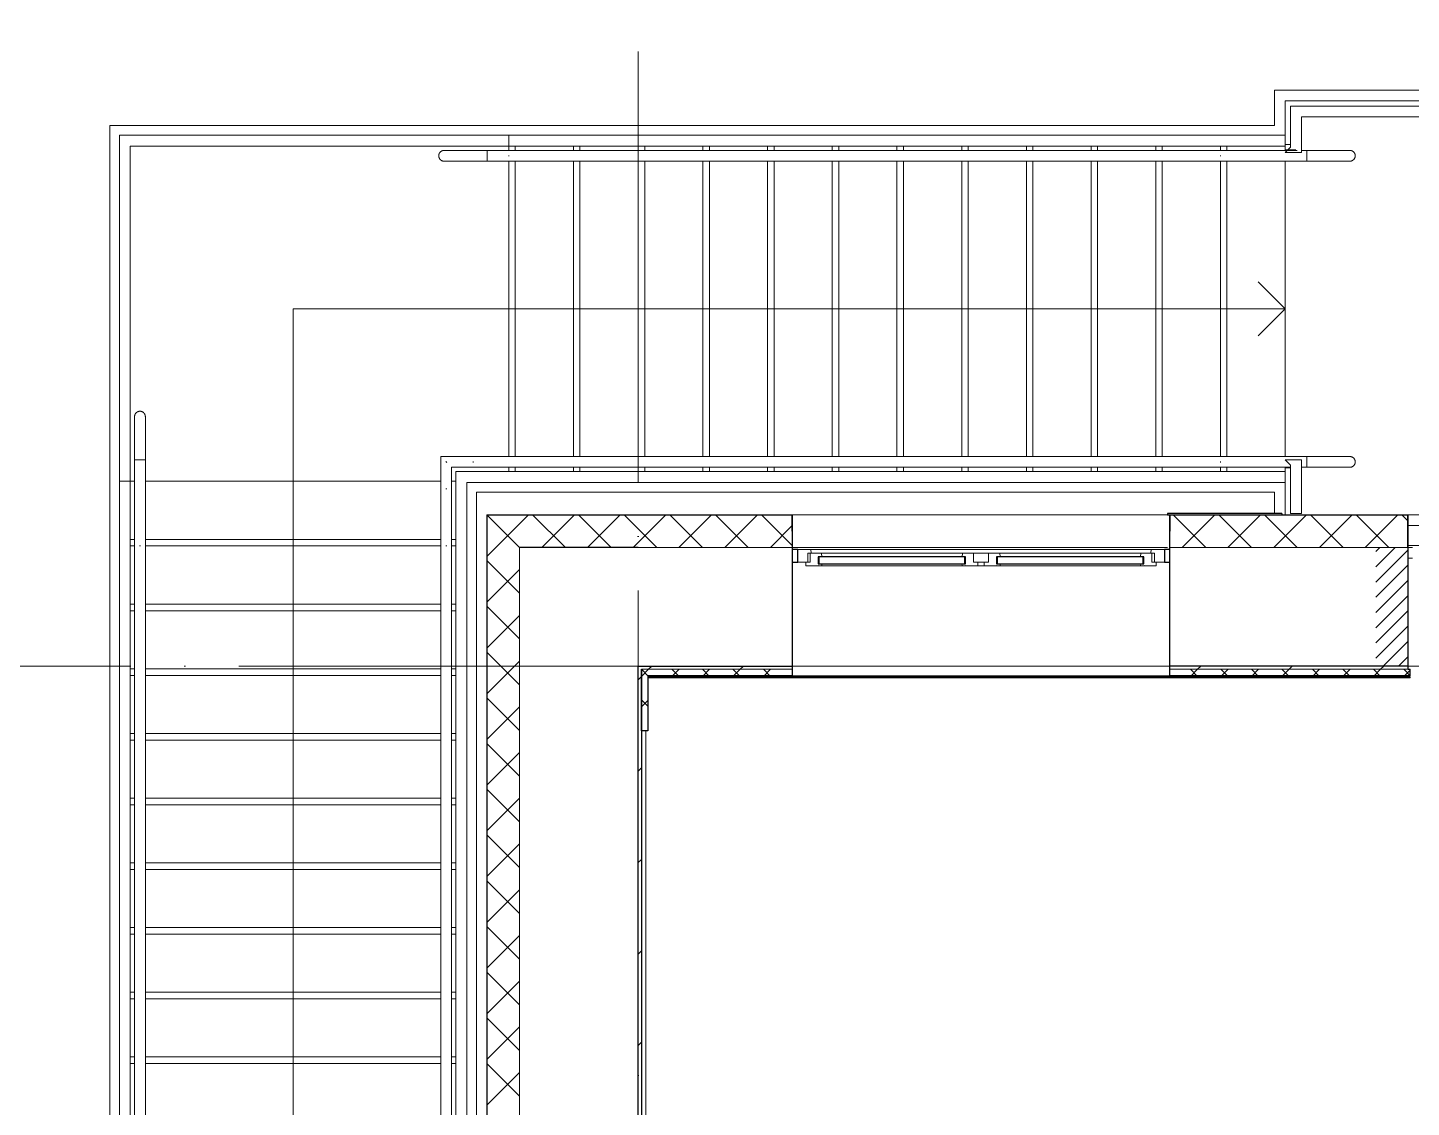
# Model space of a CAD drawing. Header units: millimetres. Extents: x -695119 to 412940, y -249585 to 622758.
# Drawn here: x 266360 to 272776, y 105265 to 110273 of the extents above; entities that cross this region are included whole.
import ezdxf

# ---------------------------------------------------------------- set-up
doc = ezdxf.new("R2010")
doc.units = ezdxf.units.MM
doc.linetypes.add('ADSK_Линия сетки', pattern=[25, 20, -2.5, 0, -2.5])
doc.linetypes.add('ADSK_Штриховая_ш2 п1_5', pattern=[4.5, 3, -1.5])
for name, color, linetype, lineweight in [('_ Окна', 252, 'Continuous', 30), ('Двери', 8, 'Continuous', 9), ('Лестницы', 8, 'Continuous', 9), ('Ограждение', 8, 'Continuous', 9), ('Окна', 252, 'Continuous', 9), ('Оси', 252, 'Continuous', 9), ('Стены внутренние', 252, 'Continuous', 18), ('Стены наружные', 252, 'Continuous', 18), ('Стены штриховка', 7, 'Continuous', 9), ('Стрелки вверх', 7, 'Continuous', 18)]:
    doc.layers.add(name, color=color, linetype=linetype, lineweight=lineweight)

# ---------------------------------------------------------------- blocks, each defined once
blk = doc.blocks.new('план 2 этажа')
at = {"layer": 'Двери', "lineweight": 18, "true_color": 0x636466}
h = blk.add_hatch(dxfattribs=at)
h.set_pattern_fill('FP_2', color=251, style=0, pattern_type=2)
h.set_pattern_definition([(45, (273485.813, 107586.636), (-35.3553, 35.3553), [])])
h.paths.add_polyline_path([(274610.8, 107311.6), (274610.8, 107861.6), (274460.8, 107861.6), (274460.8, 107311.6)])
h.paths.add_polyline_path([(272610.8, 107311.6), (272760.8, 107311.6), (272760.8, 107861.6), (272610.8, 107861.6), (272610.8, 107334.1)])
at = {"layer": '_ Окна', "color": 251, "true_color": 0x636466}
for p, q in [((269930.8, 107851.6), (269905.8, 107851.6)), ((269905.8, 107793.6), (269930.8, 107793.6)), ((269930.8, 107793.6), (269930.8, 107851.6)), ((270028.8, 107817.6), (270025.8, 107817.6)), ((270025.8, 107817.6), (270025.8, 107785.6)), ((270705.8, 107817.6), (270028.8, 107817.6)), ((270028.8, 107817.6), (270028.8, 107785.6)), ((270028.8, 107785.6), (270028.8, 107817.6)), ((270705.8, 107785.6), (270705.8, 107817.6)), ((270705.8, 107817.6), (270705.8, 107785.6)), ((270708.8, 107817.6), (270705.8, 107817.6)), ((270708.8, 107785.6), (270708.8, 107817.6)), ((270855.8, 107817.6), (270852.8, 107817.6)), ((270852.8, 107817.6), (270852.8, 107785.6)), ((271532.8, 107817.6), (270855.8, 107817.6)), ((270855.8, 107817.6), (270855.8, 107785.6)), ((270855.8, 107785.6), (270855.8, 107817.6)), ((271532.8, 107785.6), (271532.8, 107817.6)), ((271532.8, 107817.6), (271532.8, 107785.6)), ((271535.8, 107817.6), (271532.8, 107817.6)), ((271535.8, 107785.6), (271535.8, 107817.6)), ((271655.8, 107851.6), (271630.8, 107851.6)), ((271630.8, 107851.6), (271630.8, 107793.6)), ((271630.8, 107793.6), (271655.8, 107793.6)), ((270025.8, 107785.6), (270028.8, 107785.6)), ((270028.8, 107785.6), (270705.8, 107785.6)), ((270705.8, 107785.6), (270708.8, 107785.6)), ((270852.8, 107785.6), (270855.8, 107785.6)), ((270855.8, 107785.6), (271532.8, 107785.6)), ((271532.8, 107785.6), (271535.8, 107785.6))]:
    blk.add_line(p, q, dxfattribs=at)
at = {"layer": '_ Окна', "color": 251, "lineweight": 18, "true_color": 0x636466}
for p, q in [((269990.3, 107851.6), (269930.8, 107851.6)), ((269930.8, 107851.6), (269930.8, 107793.6)), ((269930.8, 107793.6), (269968.8, 107793.6)), ((269988.8, 107793.6), (269968.8, 107793.6)), ((269968.8, 107793.6), (269968.8, 107776.6)), ((269976.8, 107793.6), (269976.8, 107834.6)), ((269976.8, 107834.6), (269988.8, 107834.6)), ((269988.8, 107834.6), (269988.8, 107793.6)), ((270039.3, 107834.6), (269988.8, 107834.6)), ((269994.8, 107834.6), (269990.3, 107851.6)), ((270025.8, 107785.6), (270025.8, 107817.6)), ((270025.8, 107817.6), (270043.8, 107817.6)), ((270043.8, 107817.6), (270039.3, 107834.6)), ((270695.4, 107834.6), (270690.8, 107817.6)), ((270690.8, 107817.6), (270708.8, 107817.6)), ((270745.8, 107834.6), (270695.4, 107834.6)), ((270708.8, 107817.6), (270708.8, 107785.6)), ((270745.8, 107793.6), (270745.8, 107834.6)), ((270765.8, 107793.6), (270745.8, 107793.6)), ((270765.8, 107776.6), (270765.8, 107793.6)), ((270815.8, 107793.6), (270795.8, 107793.6)), ((270795.8, 107793.6), (270795.8, 107776.6)), ((270815.8, 107834.6), (270815.8, 107793.6)), ((270866.3, 107834.6), (270815.8, 107834.6)), ((270852.8, 107785.6), (270852.8, 107817.6)), ((270852.8, 107817.6), (270870.8, 107817.6)), ((270870.8, 107817.6), (270866.3, 107834.6)), ((271522.4, 107834.6), (271517.8, 107817.6)), ((271517.8, 107817.6), (271535.8, 107817.6)), ((271572.8, 107834.6), (271522.4, 107834.6)), ((271535.8, 107817.6), (271535.8, 107785.6)), ((271571.4, 107851.6), (271566.8, 107834.6)), ((271630.8, 107851.6), (271571.4, 107851.6)), ((271572.8, 107793.6), (271572.8, 107834.6)), ((271572.8, 107834.6), (271584.8, 107834.6)), ((271592.8, 107793.6), (271572.8, 107793.6)), ((271584.8, 107834.6), (271584.8, 107793.6)), ((271592.8, 107776.6), (271592.8, 107793.6)), ((271592.8, 107793.6), (271630.8, 107793.6)), ((271630.8, 107793.6), (271630.8, 107851.6)), ((269968.8, 107776.6), (270024.8, 107776.6)), ((270024.8, 107776.6), (270025.8, 107777.6)), ((270043.8, 107785.6), (270025.8, 107785.6)), ((270025.8, 107777.6), (270026.8, 107776.6)), ((270026.8, 107776.6), (270041.4, 107776.6)), ((270041.4, 107776.6), (270043.8, 107785.6)), ((270708.8, 107785.6), (270690.8, 107785.6)), ((270690.8, 107785.6), (270693.2, 107776.6)), ((270693.2, 107776.6), (270707.8, 107776.6)), ((270707.8, 107776.6), (270708.8, 107777.6)), ((270708.8, 107777.6), (270709.8, 107776.6)), ((270709.8, 107776.6), (270765.8, 107776.6)), ((270795.8, 107776.6), (270851.8, 107776.6)), ((270851.8, 107776.6), (270852.8, 107777.6)), ((270870.8, 107785.6), (270852.8, 107785.6)), ((270852.8, 107777.6), (270853.8, 107776.6)), ((270853.8, 107776.6), (270868.4, 107776.6)), ((270868.4, 107776.6), (270870.8, 107785.6)), ((271535.8, 107785.6), (271517.8, 107785.6)), ((271517.8, 107785.6), (271520.2, 107776.6)), ((271520.2, 107776.6), (271534.8, 107776.6)), ((271534.8, 107776.6), (271535.8, 107777.6)), ((271535.8, 107777.6), (271536.8, 107776.6)), ((271536.8, 107776.6), (271592.8, 107776.6))]:
    blk.add_line(p, q, dxfattribs=at)
at = {"layer": 'Двери', "color": 251, "linetype": 'ADSK_Штриховая_ш2 п1_5', "true_color": 0x636466}
for p, q in [((272760.8, 107861.6), (272610.8, 107861.6)), ((272760.8, 107311.6), (272760.8, 107861.6)), ((272610.8, 107311.6), (272760.8, 107311.6))]:
    blk.add_line(p, q, dxfattribs=at)
at = {"layer": 'Двери', "color": 251, "true_color": 0x636466}
for p, q in [((272760.8, 107861.6), (272760.8, 107811.6)), ((272780.8, 107861.6), (272760.8, 107861.6)), ((272760.8, 107811.6), (272780.8, 107811.6))]:
    blk.add_line(p, q, dxfattribs=at)
at = {"layer": 'Лестницы', "color": 251, "true_color": 0x636466}
for p, q in [((272140.8, 109983.6), (272140.8, 109818.6)), ((274866.1, 109983.6), (272140.8, 109983.6)), ((272190.8, 109933.6), (272190.8, 109773.6)), ((274816.1, 109933.6), (272190.8, 109933.6)), ((266740.8, 109818.6), (266740.8, 108191.2)), ((268613.4, 109818.6), (266740.8, 109818.6)), ((268613.4, 109818.6), (272140.8, 109818.6)), ((268590.8, 109723.6), (268590.8, 109703.6)), ((268620.8, 109723.6), (268620.8, 109703.6)), ((268890.8, 109723.6), (268890.8, 109703.6)), ((268920.8, 109723.6), (268920.8, 109703.6)), ((269190.8, 109723.6), (269190.8, 109703.6)), ((269220.8, 109723.6), (269220.8, 109703.6)), ((269490.8, 109723.6), (269490.8, 109703.6)), ((269520.8, 109723.6), (269520.8, 109703.6)), ((269790.8, 109723.6), (269790.8, 109703.6)), ((269820.8, 109723.6), (269820.8, 109703.6)), ((270090.8, 109723.6), (270090.8, 109703.6)), ((270120.8, 109723.6), (270120.8, 109703.6)), ((270390.8, 109723.6), (270390.8, 109703.6)), ((270420.8, 109723.6), (270420.8, 109703.6)), ((270690.8, 109723.6), (270690.8, 109703.6)), ((270720.8, 109723.6), (270720.8, 109703.6)), ((270990.8, 109723.6), (270990.8, 109703.6)), ((271020.8, 109723.6), (271020.8, 109703.6)), ((271290.8, 109723.6), (271290.8, 109703.6)), ((271320.8, 109723.6), (271320.8, 109703.6)), ((271590.8, 109723.6), (271590.8, 109703.6)), ((271620.8, 109723.6), (271620.8, 109703.6)), ((271890.8, 109723.6), (271890.8, 109703.6)), ((271920.8, 109723.6), (271920.8, 109703.6)), ((268590.8, 109653.6), (268590.8, 108283.6)), ((268620.8, 109653.6), (268620.8, 108283.6)), ((268890.8, 109653.6), (268890.8, 108283.6)), ((268920.8, 109653.6), (268920.8, 108283.6)), ((269190.8, 109653.6), (269190.8, 108283.6)), ((269220.8, 109653.6), (269220.8, 108283.6)), ((269490.8, 109653.6), (269490.8, 108283.6)), ((269520.8, 109653.6), (269520.8, 108283.6)), ((269790.8, 109653.6), (269790.8, 108283.6)), ((269820.8, 109653.6), (269820.8, 108283.6)), ((270090.8, 109653.6), (270090.8, 108283.6)), ((270120.8, 109653.6), (270120.8, 108283.6)), ((270390.8, 109653.6), (270390.8, 108283.6)), ((270420.8, 109653.6), (270420.8, 108283.6)), ((270690.8, 109653.6), (270690.8, 108283.6)), ((270720.8, 109653.6), (270720.8, 108283.6)), ((270990.8, 109653.6), (270990.8, 108283.6)), ((271020.8, 109653.6), (271020.8, 108283.6)), ((271290.8, 109653.6), (271290.8, 108283.6)), ((271320.8, 109653.6), (271320.8, 108283.6)), ((271590.8, 109653.6), (271590.8, 108283.6)), ((271620.8, 109653.6), (271620.8, 108283.6)), ((271890.8, 109653.6), (271890.8, 108283.6)), ((271920.8, 109653.6), (271920.8, 108283.6)), ((272190.8, 109706.1), (272190.8, 109703.6)), ((272190.8, 109653.6), (272190.8, 108283.6)), ((266740.8, 103368.6), (266740.8, 108191.2)), ((268590.8, 108233.6), (268590.8, 108213.6)), ((268620.8, 108233.6), (268620.8, 108213.6)), ((268890.8, 108233.6), (268890.8, 108213.6)), ((268920.8, 108233.6), (268920.8, 108213.6)), ((269190.8, 108233.6), (269190.8, 108213.6)), ((269220.8, 108233.6), (269220.8, 108213.6)), ((269490.8, 108233.6), (269490.8, 108213.6)), ((269520.8, 108233.6), (269520.8, 108213.6)), ((269790.8, 108233.6), (269790.8, 108213.6)), ((269820.8, 108233.6), (269820.8, 108213.6)), ((270090.8, 108233.6), (270090.8, 108213.6)), ((270120.8, 108233.6), (270120.8, 108213.6)), ((270390.8, 108233.6), (270390.8, 108213.6)), ((270420.8, 108233.6), (270420.8, 108213.6)), ((270690.8, 108233.6), (270690.8, 108213.6)), ((270720.8, 108233.6), (270720.8, 108213.6)), ((270990.8, 108233.6), (270990.8, 108213.6)), ((271020.8, 108233.6), (271020.8, 108213.6)), ((271290.8, 108233.6), (271290.8, 108213.6)), ((271320.8, 108233.6), (271320.8, 108213.6)), ((271590.8, 108233.6), (271590.8, 108213.6)), ((271620.8, 108233.6), (271620.8, 108213.6)), ((271890.8, 108233.6), (271890.8, 108213.6)), ((271920.8, 108233.6), (271920.8, 108213.6)), ((272190.8, 108231.1), (272190.8, 108213.6)), ((266835.4, 108168.6), (266855.4, 108168.6)), ((266905.4, 108168.6), (268275.8, 108168.6)), ((268325.8, 108168.6), (268345.8, 108168.6)), ((268440.8, 108118.6), (268613.4, 108118.6)), ((268440.8, 103368.6), (268440.8, 108118.6)), ((268613.4, 108118.6), (272140.8, 108118.6)), ((272140.8, 108118.6), (272140.8, 108018.6)), ((272190.8, 108163.6), (272190.8, 108013.6)), ((272760.8, 108013.6), (272852.8, 108013.6)), ((272760.8, 107963.6), (272852.8, 107963.6)), ((266835.4, 107898.6), (266855.4, 107898.6)), ((266835.4, 107868.6), (266855.4, 107868.6)), ((266905.4, 107898.6), (268275.8, 107898.6)), ((266905.4, 107868.6), (268275.8, 107868.6)), ((268325.8, 107898.6), (268345.8, 107898.6)), ((268325.8, 107868.6), (268345.8, 107868.6)), ((266835.4, 107598.6), (266855.4, 107598.6)), ((266905.4, 107598.6), (268275.8, 107598.6)), ((268325.8, 107598.6), (268345.8, 107598.6)), ((266835.4, 107568.6), (266855.4, 107568.6)), ((266905.4, 107568.6), (268275.8, 107568.6)), ((268325.8, 107568.6), (268345.8, 107568.6)), ((266835.4, 107298.6), (266855.4, 107298.6)), ((266905.4, 107298.6), (268275.8, 107298.6)), ((268325.8, 107298.6), (268345.8, 107298.6)), ((266835.4, 107268.6), (266855.4, 107268.6)), ((266905.4, 107268.6), (268275.8, 107268.6)), ((268325.8, 107268.6), (268345.8, 107268.6)), ((266835.4, 106998.6), (266855.4, 106998.6)), ((266835.4, 106968.6), (266855.4, 106968.6)), ((266905.4, 106998.6), (268275.8, 106998.6)), ((266905.4, 106968.6), (268275.8, 106968.6)), ((268325.8, 106998.6), (268345.8, 106998.6)), ((268325.8, 106968.6), (268345.8, 106968.6)), ((266835.4, 106698.6), (266855.4, 106698.6)), ((266835.4, 106668.6), (266855.4, 106668.6)), ((266905.4, 106698.6), (268275.8, 106698.6)), ((266905.4, 106668.6), (268275.8, 106668.6)), ((268325.8, 106698.6), (268345.8, 106698.6)), ((268325.8, 106668.6), (268345.8, 106668.6)), ((266835.4, 106398.6), (266855.4, 106398.6)), ((266905.4, 106398.6), (268275.8, 106398.6)), ((268325.8, 106398.6), (268345.8, 106398.6)), ((266835.4, 106368.6), (266855.4, 106368.6)), ((266905.4, 106368.6), (268275.8, 106368.6)), ((268325.8, 106368.6), (268345.8, 106368.6)), ((266835.4, 106098.6), (266855.4, 106098.6)), ((266835.4, 106068.6), (266855.4, 106068.6)), ((266905.4, 106098.6), (268275.8, 106098.6)), ((266905.4, 106068.6), (268275.8, 106068.6)), ((268325.8, 106098.6), (268345.8, 106098.6)), ((268325.8, 106068.6), (268345.8, 106068.6)), ((266835.4, 105798.6), (266855.4, 105798.6)), ((266835.4, 105768.6), (266855.4, 105768.6)), ((266905.4, 105798.6), (268275.8, 105798.6)), ((266905.4, 105768.6), (268275.8, 105768.6)), ((268325.8, 105798.6), (268345.8, 105798.6)), ((268325.8, 105768.6), (268345.8, 105768.6)), ((266835.4, 105498.6), (266855.4, 105498.6)), ((266905.4, 105498.6), (268275.8, 105498.6)), ((268325.8, 105498.6), (268345.8, 105498.6)), ((266835.4, 105468.6), (266855.4, 105468.6)), ((266905.4, 105468.6), (268275.8, 105468.6)), ((268325.8, 105468.6), (268345.8, 105468.6))]:
    blk.add_line(p, q, dxfattribs=at)
at = {"layer": 'Ограждение', "color": 251, "true_color": 0x636466}
for p, q in [((272215.8, 109908.6), (274791.1, 109908.6)), ((272215.8, 109718.6), (272215.8, 109908.6)), ((272265.8, 109858.6), (274741.1, 109858.6)), ((272265.8, 109693.6), (272265.8, 109858.6)), ((266785.4, 109773.6), (266785.4, 108168.6)), ((268590.8, 109773.6), (266785.4, 109773.6)), ((266835.4, 109723.6), (266835.4, 108168.6)), ((268590.8, 109723.6), (266835.4, 109723.6)), ((268590.8, 109723.6), (268590.8, 109773.6)), ((271890.8, 109773.6), (268590.8, 109773.6)), ((271890.8, 109723.6), (268590.8, 109723.6)), ((272190.8, 109773.6), (271890.8, 109773.6)), ((272190.8, 109723.6), (271890.8, 109723.6)), ((272190.8, 109773.6), (272190.8, 109723.6)), ((272190.8, 109731.1), (272215.8, 109731.1)), ((272190.8, 109706.1), (272190.8, 109723.6)), ((272190.8, 109693.6), (272215.8, 109718.6)), ((268591.4, 109703.6), (268490.8, 109703.6)), ((268490.8, 109703.6), (268490.8, 109653.6)), ((268490.8, 109703.6), (268590.8, 109703.6)), ((268490.8, 109681), (268490.8, 109676.3)), ((268490.8, 109678.6), (268490.8, 109681)), ((268490.8, 109676.3), (268490.8, 109678.6)), ((268490.8, 109653.6), (268591.4, 109653.6)), ((268490.8, 109653.6), (268590.8, 109653.6)), ((268590.8, 109703.6), (271890.8, 109703.6)), ((268590.8, 109653.6), (271890.8, 109653.6)), ((271897, 109703.6), (268597, 109703.6)), ((268597, 109653.6), (271897, 109653.6)), ((271890.8, 109703.6), (272245.8, 109703.6)), ((271890.8, 109653.6), (272290.8, 109653.6)), ((272190.8, 109703.6), (271897, 109703.6)), ((271897, 109653.6), (272190.8, 109653.6)), ((272190.8, 109706.1), (272240.8, 109706.1)), ((272245.8, 109703.6), (272190.8, 109703.6)), ((272190.8, 109693.6), (272265.8, 109693.6)), ((272190.8, 109653.6), (272290.8, 109653.6)), ((272290.8, 109703.6), (272265.8, 109703.6)), ((272265.8, 109703.6), (272290.8, 109703.6)), ((272290.8, 109703.6), (272290.8, 109653.6)), ((272290.8, 109676.3), (272290.8, 109681)), ((272290.8, 109681), (272290.8, 109678.6)), ((272290.8, 109678.6), (272290.8, 109676.3)), ((266855.4, 108268.6), (266855.4, 108168.6)), ((266855.4, 108268.6), (266905.4, 108268.6)), ((266855.4, 107868.6), (266855.4, 108268.6)), ((266882.8, 108268.6), (266878.1, 108268.6)), ((266878.1, 108268.6), (266880.4, 108268.6)), ((266880.4, 108268.6), (266882.8, 108268.6)), ((266905.4, 108168.6), (266905.4, 108268.6)), ((266905.4, 107868.6), (266905.4, 108268.6)), ((268275.8, 108283.6), (268275.8, 108158.2)), ((268426.8, 108283.6), (268275.8, 108283.6)), ((268275.8, 108283.6), (268426.2, 108283.6)), ((268275.8, 108133.2), (268275.8, 108283.6)), ((268426.2, 108283.6), (271890.8, 108283.6)), ((268657.5, 108283.6), (268432.4, 108283.6)), ((271897, 108283.6), (268657.5, 108283.6)), ((271890.8, 108283.6), (272290.8, 108283.6)), ((272190.8, 108283.6), (271897, 108283.6)), ((272290.8, 108283.6), (272190.8, 108283.6)), ((272215.8, 108243.6), (272190.8, 108268.6)), ((272265.8, 108268.6), (272190.8, 108268.6)), ((272215.8, 108018.6), (272215.8, 108243.6)), ((272265.8, 108018.6), (272265.8, 108268.6)), ((272290.8, 108283.6), (272290.8, 108233.6)), ((272290.8, 108256.3), (272290.8, 108261)), ((272290.8, 108261), (272290.8, 108258.6)), ((272290.8, 108258.6), (272290.8, 108256.3)), ((268325.8, 108158.2), (268325.8, 108233.6)), ((268325.8, 108233.6), (268426.8, 108233.6)), ((268325.8, 108233.6), (268426.2, 108233.6)), ((268325.8, 108133.2), (268325.8, 108233.6)), ((268345.8, 108213.6), (268645.8, 108213.6)), ((268345.8, 107868.6), (268345.8, 108213.6)), ((268426.2, 108233.6), (271890.8, 108233.6)), ((268432.4, 108233.6), (268657.5, 108233.6)), ((268645.8, 108213.6), (271890.8, 108213.6)), ((268657.5, 108233.6), (271897, 108233.6)), ((271890.8, 108233.6), (272215.8, 108233.6)), ((271890.8, 108213.6), (272190.8, 108213.6)), ((271897, 108233.6), (272190.8, 108233.6)), ((272190.8, 108233.6), (272215.8, 108233.6)), ((272190.8, 108231.1), (272190.8, 108233.6)), ((272215.8, 108231.1), (272190.8, 108231.1)), ((272190.8, 108213.6), (272190.8, 108163.6)), ((272265.8, 108233.6), (272290.8, 108233.6)), ((272265.8, 108233.6), (272290.8, 108233.6)), ((266785.4, 108168.6), (266835.4, 108168.6)), ((266785.4, 108168.6), (266785.4, 107868.6)), ((266835.4, 108168.6), (266785.4, 108168.6)), ((266835.4, 108168.6), (266835.4, 107868.6)), ((266855.4, 108168.6), (266855.4, 107874.9)), ((266905.4, 107874.9), (266905.4, 108168.6)), ((268275.8, 108133.2), (268275.8, 107874.9)), ((268275.8, 107868.6), (268275.8, 108133.2)), ((268325.8, 107874.9), (268325.8, 108133.2)), ((268325.8, 107868.6), (268325.8, 108133.2)), ((268395.8, 108163.6), (268645.8, 108163.6)), ((268395.8, 107868.6), (268395.8, 108163.6)), ((268645.8, 108163.6), (271890.8, 108163.6)), ((271890.8, 108163.6), (272190.8, 108163.6)), ((272265.8, 108018.6), (272215.8, 108018.6)), ((266785.4, 107868.6), (266785.4, 103368.6)), ((266835.4, 107868.6), (266835.4, 103368.6)), ((266855.4, 107874.9), (266855.4, 103374.9)), ((266855.4, 103368.6), (266855.4, 107868.6)), ((266905.4, 103374.9), (266905.4, 107874.9)), ((266905.4, 103368.6), (266905.4, 107868.6)), ((268275.8, 107874.9), (268275.8, 103374.9)), ((268275.8, 103368.6), (268275.8, 107868.6)), ((268325.8, 103374.9), (268325.8, 107874.9)), ((268325.8, 103368.6), (268325.8, 107868.6)), ((268345.8, 103368.6), (268345.8, 107868.6)), ((268395.8, 103368.6), (268395.8, 107868.6)), ((269225.8, 103811.6), (269225.8, 107011.6))]:
    blk.add_line(p, q, dxfattribs=at)
at = {"layer": 'Ограждение', "color": 251, "true_color": 0x636466, "flags": 128}
for points in [[(268265.8, 109678.6), (268265.8, 109679.6), (268265.9, 109680.6), (268266, 109681.6), (268266.1, 109682.6), (268266.3, 109683.6), (268266.5, 109684.6), (268266.8, 109685.5), (268267.1, 109686.5), (268267.4, 109687.4), (268267.8, 109688.4), (268268.2, 109689.3), (268268.6, 109690.2), (268269.1, 109691.1), (268269.6, 109691.9), (268270.2, 109692.8), (268270.8, 109693.6), (268271.4, 109694.4), (268272, 109695.1), (268272.7, 109695.9), (268273.4, 109696.6), (268274.1, 109697.3), (268274.9, 109697.9), (268275.7, 109698.5), (268276.5, 109699.1), (268277.3, 109699.7), (268278.2, 109700.2), (268279, 109700.7), (268279.9, 109701.1), (268280.8, 109701.6), (268281.8, 109701.9), (268282.7, 109702.3), (268283.6, 109702.6), (268284.6, 109702.9), (268285.6, 109703.1), (268286.6, 109703.3), (268287.6, 109703.4), (268288.5, 109703.5), (268289.5, 109703.6), (268290.5, 109703.6), (268290.8, 109703.6)], [(268290.8, 109653.6), (268289.8, 109653.7), (268288.8, 109653.7), (268287.8, 109653.8), (268286.8, 109654), (268285.8, 109654.1), (268284.9, 109654.4), (268283.9, 109654.6), (268282.9, 109654.9), (268282, 109655.2), (268281.1, 109655.6), (268280.2, 109656), (268279.3, 109656.5), (268278.4, 109656.9), (268277.5, 109657.5), (268276.7, 109658), (268275.9, 109658.6), (268275.1, 109659.2), (268274.3, 109659.8), (268273.6, 109660.5), (268272.9, 109661.2), (268272.2, 109661.9), (268271.5, 109662.7), (268270.9, 109663.5), (268270.3, 109664.3), (268269.8, 109665.1), (268269.3, 109666), (268268.8, 109666.9), (268268.3, 109667.7), (268267.9, 109668.7), (268267.5, 109669.6), (268267.2, 109670.5), (268266.9, 109671.5), (268266.6, 109672.4), (268266.4, 109673.4), (268266.2, 109674.4), (268266, 109675.4), (268265.9, 109676.4), (268265.8, 109677.4), (268265.8, 109678.4), (268265.8, 109678.6)], [(268490.8, 109703.6), (268482.8, 109703.6), (268474.8, 109703.6), (268466.9, 109703.6), (268458.9, 109703.6), (268451.1, 109703.6), (268443.3, 109703.6), (268435.5, 109703.6), (268427.9, 109703.6), (268420.4, 109703.6), (268412.9, 109703.6), (268405.6, 109703.6), (268398.5, 109703.6), (268391.4, 109703.6), (268384.6, 109703.6), (268377.9, 109703.6), (268371.4, 109703.6), (268365.1, 109703.6), (268358.9, 109703.6), (268353, 109703.6), (268347.3, 109703.6), (268341.9, 109703.6), (268336.7, 109703.6), (268331.7, 109703.6), (268327, 109703.6), (268322.5, 109703.6), (268318.3, 109703.6), (268314.4, 109703.6), (268310.8, 109703.6), (268307.5, 109703.6), (268304.4, 109703.6), (268301.7, 109703.6), (268299.2, 109703.6), (268297.1, 109703.6), (268295.2, 109703.6), (268293.7, 109703.6), (268292.5, 109703.6), (268291.6, 109703.6), (268291.1, 109703.6), (268290.8, 109703.6), (268290.8, 109703.6)], [(268290.8, 109703.6), (268291, 109703.6), (268291.5, 109703.6), (268292.3, 109703.6), (268293.4, 109703.6), (268294.8, 109703.6), (268296.5, 109703.6), (268298.6, 109703.6), (268301, 109703.6), (268303.6, 109703.6), (268306.6, 109703.6), (268309.9, 109703.6), (268313.4, 109703.6), (268317.2, 109703.6), (268321.4, 109703.6), (268325.7, 109703.6), (268330.4, 109703.6), (268335.3, 109703.6), (268340.5, 109703.6), (268345.8, 109703.6), (268351.5, 109703.6), (268357.3, 109703.6), (268363.4, 109703.6), (268369.6, 109703.6), (268376.1, 109703.6), (268382.8, 109703.6), (268389.6, 109703.6), (268396.5, 109703.6), (268403.7, 109703.6), (268410.9, 109703.6), (268418.3, 109703.6), (268425.9, 109703.6), (268433.5, 109703.6), (268441.2, 109703.6), (268449, 109703.6), (268456.8, 109703.6), (268464.7, 109703.6), (268472.7, 109703.6), (268480.7, 109703.6), (268488.7, 109703.6), (268490.8, 109703.6)], [(268490.8, 109653.6), (268482.8, 109653.6), (268474.8, 109653.6), (268466.9, 109653.6), (268458.9, 109653.6), (268451.1, 109653.6), (268443.3, 109653.6), (268435.5, 109653.6), (268427.9, 109653.6), (268420.4, 109653.6), (268412.9, 109653.6), (268405.6, 109653.6), (268398.5, 109653.6), (268391.4, 109653.6), (268384.6, 109653.6), (268377.9, 109653.6), (268371.4, 109653.6), (268365.1, 109653.6), (268358.9, 109653.6), (268353, 109653.6), (268347.3, 109653.6), (268341.9, 109653.6), (268336.7, 109653.6), (268331.7, 109653.6), (268327, 109653.6), (268322.5, 109653.6), (268318.3, 109653.6), (268314.4, 109653.6), (268310.8, 109653.6), (268307.5, 109653.6), (268304.4, 109653.6), (268301.7, 109653.6), (268299.2, 109653.6), (268297.1, 109653.6), (268295.2, 109653.6), (268293.7, 109653.6), (268292.5, 109653.6), (268291.6, 109653.6), (268291.1, 109653.6), (268290.8, 109653.6), (268290.8, 109653.6)], [(268290.8, 109653.6), (268291, 109653.6), (268291.5, 109653.6), (268292.3, 109653.6), (268293.4, 109653.6), (268294.8, 109653.6), (268296.5, 109653.6), (268298.6, 109653.6), (268301, 109653.6), (268303.6, 109653.6), (268306.6, 109653.6), (268309.9, 109653.6), (268313.4, 109653.6), (268317.2, 109653.6), (268321.4, 109653.6), (268325.7, 109653.6), (268330.4, 109653.6), (268335.3, 109653.6), (268340.5, 109653.6), (268345.8, 109653.6), (268351.5, 109653.6), (268357.3, 109653.6), (268363.4, 109653.6), (268369.6, 109653.6), (268376.1, 109653.6), (268382.8, 109653.6), (268389.6, 109653.6), (268396.5, 109653.6), (268403.7, 109653.6), (268410.9, 109653.6), (268418.3, 109653.6), (268425.9, 109653.6), (268433.5, 109653.6), (268441.2, 109653.6), (268449, 109653.6), (268456.8, 109653.6), (268464.7, 109653.6), (268472.7, 109653.6), (268480.7, 109653.6), (268488.7, 109653.6), (268490.8, 109653.6)], [(272290.8, 109703.6), (272298.8, 109703.6), (272306.8, 109703.6), (272314.8, 109703.6), (272322.7, 109703.6), (272330.5, 109703.6), (272338.4, 109703.6), (272346.1, 109703.6), (272353.7, 109703.6), (272361.3, 109703.6), (272368.7, 109703.6), (272376, 109703.6), (272383.2, 109703.6), (272390.2, 109703.6), (272397.1, 109703.6), (272403.7, 109703.6), (272410.3, 109703.6), (272416.6, 109703.6), (272422.7, 109703.6), (272428.6, 109703.6), (272434.3, 109703.6), (272439.7, 109703.6), (272445, 109703.6), (272449.9, 109703.6), (272454.7, 109703.6), (272459.1, 109703.6), (272463.3, 109703.6), (272467.2, 109703.6), (272470.8, 109703.6), (272474.2, 109703.6), (272477.2, 109703.6), (272480, 109703.6), (272482.4, 109703.6), (272484.6, 109703.6), (272486.4, 109703.6), (272487.9, 109703.6), (272489.1, 109703.6), (272490, 109703.6), (272490.6, 109703.6), (272490.8, 109703.6), (272490.8, 109703.6)], [(272490.8, 109703.6), (272490.7, 109703.6), (272490.2, 109703.6), (272489.4, 109703.6), (272488.3, 109703.6), (272486.8, 109703.6), (272485.1, 109703.6), (272483, 109703.6), (272480.7, 109703.6), (272478, 109703.6), (272475, 109703.6), (272471.8, 109703.6), (272468.2, 109703.6), (272464.4, 109703.6), (272460.3, 109703.6), (272455.9, 109703.6), (272451.2, 109703.6), (272446.3, 109703.6), (272441.2, 109703.6), (272435.8, 109703.6), (272430.2, 109703.6), (272424.3, 109703.6), (272418.2, 109703.6), (272412, 109703.6), (272405.5, 109703.6), (272398.9, 109703.6), (272392.1, 109703.6), (272385.1, 109703.6), (272377.9, 109703.6), (272370.7, 109703.6), (272363.3, 109703.6), (272355.8, 109703.6), (272348.2, 109703.6), (272340.4, 109703.6), (272332.7, 109703.6), (272324.8, 109703.6), (272316.9, 109703.6), (272308.9, 109703.6), (272301, 109703.6), (272293, 109703.6), (272290.8, 109703.6)], [(272290.8, 109653.6), (272298.8, 109653.6), (272306.8, 109653.6), (272314.8, 109653.6), (272322.7, 109653.6), (272330.5, 109653.6), (272338.4, 109653.6), (272346.1, 109653.6), (272353.7, 109653.6), (272361.3, 109653.6), (272368.7, 109653.6), (272376, 109653.6), (272383.2, 109653.6), (272390.2, 109653.6), (272397.1, 109653.6), (272403.7, 109653.6), (272410.3, 109653.6), (272416.6, 109653.6), (272422.7, 109653.6), (272428.6, 109653.6), (272434.3, 109653.6), (272439.7, 109653.6), (272445, 109653.6), (272449.9, 109653.6), (272454.7, 109653.6), (272459.1, 109653.6), (272463.3, 109653.6), (272467.2, 109653.6), (272470.8, 109653.6), (272474.2, 109653.6), (272477.2, 109653.6), (272480, 109653.6), (272482.4, 109653.6), (272484.6, 109653.6), (272486.4, 109653.6), (272487.9, 109653.6), (272489.1, 109653.6), (272490, 109653.6), (272490.6, 109653.6), (272490.8, 109653.6), (272490.8, 109653.6)], [(272490.8, 109653.6), (272490.7, 109653.6), (272490.2, 109653.6), (272489.4, 109653.6), (272488.3, 109653.6), (272486.8, 109653.6), (272485.1, 109653.6), (272483, 109653.6), (272480.7, 109653.6), (272478, 109653.6), (272475, 109653.6), (272471.8, 109653.6), (272468.2, 109653.6), (272464.4, 109653.6), (272460.3, 109653.6), (272455.9, 109653.6), (272451.2, 109653.6), (272446.3, 109653.6), (272441.2, 109653.6), (272435.8, 109653.6), (272430.2, 109653.6), (272424.3, 109653.6), (272418.2, 109653.6), (272412, 109653.6), (272405.5, 109653.6), (272398.9, 109653.6), (272392.1, 109653.6), (272385.1, 109653.6), (272377.9, 109653.6), (272370.7, 109653.6), (272363.3, 109653.6), (272355.8, 109653.6), (272348.2, 109653.6), (272340.4, 109653.6), (272332.7, 109653.6), (272324.8, 109653.6), (272316.9, 109653.6), (272308.9, 109653.6), (272301, 109653.6), (272293, 109653.6), (272290.8, 109653.6)], [(272490.8, 109703.6), (272491.8, 109703.6), (272492.8, 109703.6), (272493.8, 109703.5), (272494.8, 109703.3), (272495.8, 109703.1), (272496.8, 109702.9), (272497.7, 109702.7), (272498.7, 109702.4), (272499.6, 109702), (272500.5, 109701.7), (272501.5, 109701.3), (272502.4, 109700.8), (272503.2, 109700.3), (272504.1, 109699.8), (272504.9, 109699.3), (272505.7, 109698.7), (272506.5, 109698.1), (272507.3, 109697.4), (272508, 109696.8), (272508.7, 109696.1), (272509.4, 109695.3), (272510.1, 109694.6), (272510.7, 109693.8), (272511.3, 109693), (272511.8, 109692.1), (272512.4, 109691.3), (272512.9, 109690.4), (272513.3, 109689.5), (272513.7, 109688.6), (272514.1, 109687.7), (272514.5, 109686.8), (272514.8, 109685.8), (272515, 109684.8), (272515.3, 109683.9), (272515.4, 109682.9), (272515.6, 109681.9), (272515.7, 109680.9), (272515.8, 109679.9), (272515.8, 109678.9), (272515.8, 109678.6)], [(272515.8, 109678.6), (272515.8, 109677.6), (272515.7, 109676.6), (272515.6, 109675.6), (272515.5, 109674.7), (272515.3, 109673.7), (272515.1, 109672.7), (272514.8, 109671.7), (272514.5, 109670.8), (272514.2, 109669.8), (272513.8, 109668.9), (272513.4, 109668), (272513, 109667.1), (272512.5, 109666.2), (272512, 109665.4), (272511.4, 109664.5), (272510.9, 109663.7), (272510.3, 109662.9), (272509.6, 109662.2), (272508.9, 109661.4), (272508.2, 109660.7), (272507.5, 109660), (272506.7, 109659.4), (272506, 109658.7), (272505.2, 109658.2), (272504.3, 109657.6), (272503.5, 109657.1), (272502.6, 109656.6), (272501.7, 109656.1), (272500.8, 109655.7), (272499.9, 109655.3), (272498.9, 109655), (272498, 109654.7), (272497, 109654.4), (272496, 109654.2), (272495.1, 109654), (272494.1, 109653.8), (272493.1, 109653.7), (272492.1, 109653.7), (272491.1, 109653.6), (272490.8, 109653.6)], [(266855.4, 108468.6), (266855.4, 108469.6), (266855.5, 108470.6), (266855.6, 108471.6), (266855.7, 108472.6), (266855.9, 108473.6), (266856.1, 108474.6), (266856.4, 108475.5), (266856.7, 108476.5), (266857, 108477.4), (266857.4, 108478.4), (266857.8, 108479.3), (266858.2, 108480.2), (266858.7, 108481.1), (266859.2, 108481.9), (266859.8, 108482.8), (266860.4, 108483.6), (266861, 108484.4), (266861.6, 108485.1), (266862.3, 108485.9), (266863, 108486.6), (266863.7, 108487.3), (266864.5, 108487.9), (266865.3, 108488.5), (266866.1, 108489.1), (266866.9, 108489.7), (266867.8, 108490.2), (266868.6, 108490.7), (266869.5, 108491.1), (266870.4, 108491.6), (266871.4, 108491.9), (266872.3, 108492.3), (266873.2, 108492.6), (266874.2, 108492.9), (266875.2, 108493.1), (266876.2, 108493.3), (266877.2, 108493.4), (266878.1, 108493.5), (266879.1, 108493.6), (266880.1, 108493.6), (266880.4, 108493.6)], [(266855.4, 108268.6), (266855.4, 108276.6), (266855.4, 108284.6), (266855.4, 108292.6), (266855.4, 108300.5), (266855.4, 108308.4), (266855.4, 108316.2), (266855.4, 108323.9), (266855.4, 108331.5), (266855.4, 108339.1), (266855.4, 108346.5), (266855.4, 108353.8), (266855.4, 108361), (266855.4, 108368), (266855.4, 108374.9), (266855.4, 108381.6), (266855.4, 108388.1), (266855.4, 108394.4), (266855.4, 108400.5), (266855.4, 108406.4), (266855.4, 108412.1), (266855.4, 108417.6), (266855.4, 108422.8), (266855.4, 108427.8), (266855.4, 108432.5), (266855.4, 108436.9), (266855.4, 108441.1), (266855.4, 108445), (266855.4, 108448.7), (266855.4, 108452), (266855.4, 108455), (266855.4, 108457.8), (266855.4, 108460.2), (266855.4, 108462.4), (266855.4, 108464.2), (266855.4, 108465.7), (266855.4, 108466.9), (266855.4, 108467.8), (266855.4, 108468.4), (266855.4, 108468.6), (266855.4, 108468.6)], [(266855.4, 108468.6), (266855.4, 108468.5), (266855.4, 108468), (266855.4, 108467.2), (266855.4, 108466.1), (266855.4, 108464.6), (266855.4, 108462.9), (266855.4, 108460.8), (266855.4, 108458.5), (266855.4, 108455.8), (266855.4, 108452.8), (266855.4, 108449.6), (266855.4, 108446), (266855.4, 108442.2), (266855.4, 108438.1), (266855.4, 108433.7), (266855.4, 108429.1), (266855.4, 108424.2), (266855.4, 108419), (266855.4, 108413.6), (266855.4, 108408), (266855.4, 108402.1), (266855.4, 108396.1), (266855.4, 108389.8), (266855.4, 108383.3), (266855.4, 108376.7), (266855.4, 108369.9), (266855.4, 108362.9), (266855.4, 108355.8), (266855.4, 108348.5), (266855.4, 108341.1), (266855.4, 108333.6), (266855.4, 108326), (266855.4, 108318.3), (266855.4, 108310.5), (266855.4, 108302.6), (266855.4, 108294.7), (266855.4, 108286.8), (266855.4, 108278.8), (266855.4, 108270.8), (266855.4, 108268.6)], [(266880.4, 108493.6), (266881.4, 108493.6), (266882.4, 108493.6), (266883.4, 108493.5), (266884.4, 108493.3), (266885.4, 108493.1), (266886.4, 108492.9), (266887.3, 108492.7), (266888.3, 108492.4), (266889.2, 108492), (266890.1, 108491.7), (266891.1, 108491.3), (266892, 108490.8), (266892.8, 108490.3), (266893.7, 108489.8), (266894.5, 108489.3), (266895.3, 108488.7), (266896.1, 108488.1), (266896.9, 108487.4), (266897.6, 108486.8), (266898.3, 108486.1), (266899, 108485.3), (266899.7, 108484.6), (266900.3, 108483.8), (266900.9, 108483), (266901.4, 108482.1), (266902, 108481.3), (266902.5, 108480.4), (266902.9, 108479.5), (266903.3, 108478.6), (266903.7, 108477.7), (266904.1, 108476.8), (266904.4, 108475.8), (266904.6, 108474.8), (266904.9, 108473.9), (266905, 108472.9), (266905.2, 108471.9), (266905.3, 108470.9), (266905.4, 108469.9), (266905.4, 108468.9), (266905.4, 108468.6)], [(266905.4, 108268.6), (266905.4, 108276.6), (266905.4, 108284.6), (266905.4, 108292.6), (266905.4, 108300.5), (266905.4, 108308.4), (266905.4, 108316.2), (266905.4, 108323.9), (266905.4, 108331.5), (266905.4, 108339.1), (266905.4, 108346.5), (266905.4, 108353.8), (266905.4, 108361), (266905.4, 108368), (266905.4, 108374.9), (266905.4, 108381.6), (266905.4, 108388.1), (266905.4, 108394.4), (266905.4, 108400.5), (266905.4, 108406.4), (266905.4, 108412.1), (266905.4, 108417.6), (266905.4, 108422.8), (266905.4, 108427.8), (266905.4, 108432.5), (266905.4, 108436.9), (266905.4, 108441.1), (266905.4, 108445), (266905.4, 108448.7), (266905.4, 108452), (266905.4, 108455), (266905.4, 108457.8), (266905.4, 108460.2), (266905.4, 108462.4), (266905.4, 108464.2), (266905.4, 108465.7), (266905.4, 108466.9), (266905.4, 108467.8), (266905.4, 108468.4), (266905.4, 108468.6), (266905.4, 108468.6)], [(266905.4, 108468.6), (266905.4, 108468.5), (266905.4, 108468), (266905.4, 108467.2), (266905.4, 108466.1), (266905.4, 108464.6), (266905.4, 108462.9), (266905.4, 108460.8), (266905.4, 108458.5), (266905.4, 108455.8), (266905.4, 108452.8), (266905.4, 108449.6), (266905.4, 108446), (266905.4, 108442.2), (266905.4, 108438.1), (266905.4, 108433.7), (266905.4, 108429.1), (266905.4, 108424.2), (266905.4, 108419), (266905.4, 108413.6), (266905.4, 108408), (266905.4, 108402.1), (266905.4, 108396.1), (266905.4, 108389.8), (266905.4, 108383.3), (266905.4, 108376.7), (266905.4, 108369.9), (266905.4, 108362.9), (266905.4, 108355.8), (266905.4, 108348.5), (266905.4, 108341.1), (266905.4, 108333.6), (266905.4, 108326), (266905.4, 108318.3), (266905.4, 108310.5), (266905.4, 108302.6), (266905.4, 108294.7), (266905.4, 108286.8), (266905.4, 108278.8), (266905.4, 108270.8), (266905.4, 108268.6)], [(272290.8, 108283.6), (272298.8, 108283.6), (272306.8, 108283.6), (272314.8, 108283.6), (272322.7, 108283.6), (272330.5, 108283.6), (272338.4, 108283.6), (272346.1, 108283.6), (272353.7, 108283.6), (272361.3, 108283.6), (272368.7, 108283.6), (272376, 108283.6), (272383.2, 108283.6), (272390.2, 108283.6), (272397.1, 108283.6), (272403.7, 108283.6), (272410.3, 108283.6), (272416.6, 108283.6), (272422.7, 108283.6), (272428.6, 108283.6), (272434.3, 108283.6), (272439.7, 108283.6), (272445, 108283.6), (272449.9, 108283.6), (272454.7, 108283.6), (272459.1, 108283.6), (272463.3, 108283.6), (272467.2, 108283.6), (272470.8, 108283.6), (272474.2, 108283.6), (272477.2, 108283.6), (272480, 108283.6), (272482.4, 108283.6), (272484.6, 108283.6), (272486.4, 108283.6), (272487.9, 108283.6), (272489.1, 108283.6), (272490, 108283.6), (272490.6, 108283.6), (272490.8, 108283.6), (272490.8, 108283.6)], [(272490.8, 108283.6), (272490.7, 108283.6), (272490.2, 108283.6), (272489.4, 108283.6), (272488.3, 108283.6), (272486.8, 108283.6), (272485.1, 108283.6), (272483, 108283.6), (272480.7, 108283.6), (272478, 108283.6), (272475, 108283.6), (272471.8, 108283.6), (272468.2, 108283.6), (272464.4, 108283.6), (272460.3, 108283.6), (272455.9, 108283.6), (272451.2, 108283.6), (272446.3, 108283.6), (272441.2, 108283.6), (272435.8, 108283.6), (272430.2, 108283.6), (272424.3, 108283.6), (272418.2, 108283.6), (272412, 108283.6), (272405.5, 108283.6), (272398.9, 108283.6), (272392.1, 108283.6), (272385.1, 108283.6), (272377.9, 108283.6), (272370.7, 108283.6), (272363.3, 108283.6), (272355.8, 108283.6), (272348.2, 108283.6), (272340.4, 108283.6), (272332.7, 108283.6), (272324.8, 108283.6), (272316.9, 108283.6), (272308.9, 108283.6), (272301, 108283.6), (272293, 108283.6), (272290.8, 108283.6)], [(272490.8, 108283.6), (272491.8, 108283.6), (272492.8, 108283.6), (272493.8, 108283.5), (272494.8, 108283.3), (272495.8, 108283.1), (272496.8, 108282.9), (272497.7, 108282.7), (272498.7, 108282.4), (272499.6, 108282), (272500.5, 108281.7), (272501.5, 108281.3), (272502.4, 108280.8), (272503.2, 108280.3), (272504.1, 108279.8), (272504.9, 108279.3), (272505.7, 108278.7), (272506.5, 108278.1), (272507.3, 108277.4), (272508, 108276.8), (272508.7, 108276.1), (272509.4, 108275.3), (272510.1, 108274.6), (272510.7, 108273.8), (272511.3, 108273), (272511.8, 108272.1), (272512.4, 108271.3), (272512.9, 108270.4), (272513.3, 108269.5), (272513.7, 108268.6), (272514.1, 108267.7), (272514.5, 108266.8), (272514.8, 108265.8), (272515, 108264.8), (272515.3, 108263.9), (272515.4, 108262.9), (272515.6, 108261.9), (272515.7, 108260.9), (272515.8, 108259.9), (272515.8, 108258.9), (272515.8, 108258.6)], [(272515.8, 108258.6), (272515.8, 108257.6), (272515.7, 108256.6), (272515.6, 108255.6), (272515.5, 108254.7), (272515.3, 108253.7), (272515.1, 108252.7), (272514.8, 108251.7), (272514.5, 108250.8), (272514.2, 108249.8), (272513.8, 108248.9), (272513.4, 108248), (272513, 108247.1), (272512.5, 108246.2), (272512, 108245.4), (272511.4, 108244.5), (272510.9, 108243.7), (272510.3, 108242.9), (272509.6, 108242.2), (272508.9, 108241.4), (272508.2, 108240.7), (272507.5, 108240), (272506.7, 108239.4), (272506, 108238.7), (272505.2, 108238.2), (272504.3, 108237.6), (272503.5, 108237.1), (272502.6, 108236.6), (272501.7, 108236.1), (272500.8, 108235.7), (272499.9, 108235.3), (272498.9, 108235), (272498, 108234.7), (272497, 108234.4), (272496, 108234.2), (272495.1, 108234), (272494.1, 108233.8), (272493.1, 108233.7), (272492.1, 108233.7), (272491.1, 108233.6), (272490.8, 108233.6)], [(272290.8, 108233.6), (272298.8, 108233.6), (272306.8, 108233.6), (272314.8, 108233.6), (272322.7, 108233.6), (272330.5, 108233.6), (272338.4, 108233.6), (272346.1, 108233.6), (272353.7, 108233.6), (272361.3, 108233.6), (272368.7, 108233.6), (272376, 108233.6), (272383.2, 108233.6), (272390.2, 108233.6), (272397.1, 108233.6), (272403.7, 108233.6), (272410.3, 108233.6), (272416.6, 108233.6), (272422.7, 108233.6), (272428.6, 108233.6), (272434.3, 108233.6), (272439.7, 108233.6), (272445, 108233.6), (272449.9, 108233.6), (272454.7, 108233.6), (272459.1, 108233.6), (272463.3, 108233.6), (272467.2, 108233.6), (272470.8, 108233.6), (272474.2, 108233.6), (272477.2, 108233.6), (272480, 108233.6), (272482.4, 108233.6), (272484.6, 108233.6), (272486.4, 108233.6), (272487.9, 108233.6), (272489.1, 108233.6), (272490, 108233.6), (272490.6, 108233.6), (272490.8, 108233.6), (272490.8, 108233.6)], [(272490.8, 108233.6), (272490.7, 108233.6), (272490.2, 108233.6), (272489.4, 108233.6), (272488.3, 108233.6), (272486.8, 108233.6), (272485.1, 108233.6), (272483, 108233.6), (272480.7, 108233.6), (272478, 108233.6), (272475, 108233.6), (272471.8, 108233.6), (272468.2, 108233.6), (272464.4, 108233.6), (272460.3, 108233.6), (272455.9, 108233.6), (272451.2, 108233.6), (272446.3, 108233.6), (272441.2, 108233.6), (272435.8, 108233.6), (272430.2, 108233.6), (272424.3, 108233.6), (272418.2, 108233.6), (272412, 108233.6), (272405.5, 108233.6), (272398.9, 108233.6), (272392.1, 108233.6), (272385.1, 108233.6), (272377.9, 108233.6), (272370.7, 108233.6), (272363.3, 108233.6), (272355.8, 108233.6), (272348.2, 108233.6), (272340.4, 108233.6), (272332.7, 108233.6), (272324.8, 108233.6), (272316.9, 108233.6), (272308.9, 108233.6), (272301, 108233.6), (272293, 108233.6), (272290.8, 108233.6)]]:
    blk.add_lwpolyline(points, dxfattribs=at)
at = {"layer": 'Ограждение', "color": 251, "true_color": 0x636466}
for points in [[(268590.8, 109676.6), (268590.8, 109677.3), (268590.8, 109678.6), (268590.8, 109680), (268590.8, 109680.7)], [(271890.8, 109676.6), (271890.8, 109677.3), (271890.8, 109678.6), (271890.8, 109680), (271890.8, 109680.7)], [(268426.2, 108260.7), (268426.2, 108260), (268426.2, 108258.6), (268426.2, 108257.3), (268426.2, 108256.6)], [(271890.8, 108256.6), (271890.8, 108257.3), (271890.8, 108258.6), (271890.8, 108260), (271890.8, 108260.7)], [(268303.2, 108133.3), (268302.4, 108133.3), (268300.8, 108133.2), (268299.3, 108133.3), (268298.5, 108133.3)], [(266878.3, 107868.7), (266879, 107868.6), (266880.4, 107868.6), (266881.8, 107868.6), (266882.5, 107868.7)], [(268302.9, 107868.7), (268302.2, 107868.6), (268300.8, 107868.6), (268299.4, 107868.6), (268298.7, 107868.7)]]:
    blk.add_open_spline(points, degree=3, dxfattribs=at)
blk.add_open_spline([(268303.2, 108256.3), (268302.9, 108256.5), (268302.1, 108257.3), (268300.8, 108258.6), (268299.5, 108260), (268298.7, 108260.7), (268298.5, 108261)], degree=3, knots=[0.4701827, 0.4701827, 0.4701827, 0.4701827, 0.47916667, 0.5, 0.52083333, 0.5298173, 0.5298173, 0.5298173, 0.5298173], dxfattribs=at)
at = {"layer": 'Окна', "color": 251, "true_color": 0x636466}
for p, q in [((271571.4, 107851.6), (269990.3, 107851.6)), ((270695.4, 107834.6), (270039.3, 107834.6)), ((270745.8, 107834.6), (270815.8, 107834.6)), ((270765.8, 107793.6), (270795.8, 107793.6)), ((271522.4, 107834.6), (270866.3, 107834.6)), ((270024.8, 107776.6), (270026.8, 107776.6)), ((270041.4, 107776.6), (270693.2, 107776.6)), ((270707.8, 107776.6), (270709.8, 107776.6)), ((270795.8, 107776.6), (270765.8, 107776.6)), ((270851.8, 107776.6), (270853.8, 107776.6)), ((270868.4, 107776.6), (271520.2, 107776.6)), ((271534.8, 107776.6), (271536.8, 107776.6))]:
    blk.add_line(p, q, dxfattribs=at)
at = {"layer": 'Оси', "color": 251, "linetype": 'ADSK_Линия сетки', "ltscale": 100, "true_color": 0x636466}
for p, q in [((269190.8, 112662.3), (269190.8, 95007.4)), ((326840.8, 107311.6), (255118.5, 107311.6))]:
    blk.add_line(p, q, dxfattribs=at)
at = {"layer": 'Стены внутренние', "color": 251, "lineweight": 30, "true_color": 0x636466}
for p, q in [((268488.8, 108013.6), (268488.8, 95209.6)), ((268488.8, 108013.6), (269905.8, 108013.6)), ((269905.8, 107311.6), (269905.8, 108013.6)), ((271655.8, 107311.6), (271655.8, 108013.6)), ((271655.8, 108013.6), (272760.8, 108013.6)), ((272760.8, 107311.6), (272760.8, 108013.6)), ((269190.8, 107861.6), (268640.8, 107861.6)), ((269190.8, 107311.6), (269905.8, 107311.6)), ((272760.8, 107311.6), (271655.8, 107311.6))]:
    blk.add_line(p, q, dxfattribs=at)
at = {"layer": 'Стены внутренние', "color": 251, "linetype": 'Continuous', "lineweight": 9, "true_color": 0x636466}
for p, q in [((268640.8, 107861.6), (268490.8, 108011.6)), ((268640.8, 107971.2), (268681.3, 108011.6)), ((268852.9, 107861.6), (268702.9, 108011.6)), ((268743.4, 107861.6), (268893.4, 108011.6)), ((269065, 107861.6), (268915, 108011.6)), ((268943.8, 108011.6), (268942.6, 108013.6)), ((268955.5, 107861.6), (269105.5, 108011.6)), ((269277.2, 107861.6), (269127.2, 108011.6)), ((269167.7, 107861.6), (269317.7, 108011.6)), ((269178.4, 108011.6), (269177.3, 108013.6)), ((269489.3, 107861.6), (269339.3, 108011.6)), ((269379.8, 107861.6), (269529.8, 108011.6)), ((269701.4, 107861.6), (269551.4, 108011.6)), ((269591.9, 107861.6), (269741.9, 108011.6)), ((269673.6, 108013.6), (269672.6, 108011.9)), ((269905.8, 107869.4), (269763.6, 108011.6)), ((269765, 108011.6), (269763.9, 108013.6)), ((271822.8, 107861.6), (271672.8, 108011.6)), ((271713.2, 107861.6), (271863.2, 108011.6)), ((272034.9, 107861.6), (271884.9, 108011.6)), ((271925.4, 107861.6), (272075.4, 108011.6)), ((272247, 107861.6), (272097, 108011.6)), ((272137.5, 107861.6), (272287.5, 108011.6)), ((272459.2, 107861.6), (272309.2, 108011.6)), ((272349.6, 107861.6), (272499.6, 108011.6)), ((272671.3, 107861.6), (272521.3, 108011.6)), ((272561.8, 107861.6), (272711.8, 108011.6)), ((272758.8, 107986.2), (272733.4, 108011.6)), ((268490.8, 107821.2), (268640.8, 107971.2)), ((269804.1, 107861.6), (269903.8, 107961.4)), ((268490.8, 107793.7), (268488.8, 107790.3)), ((268640.8, 107649.5), (268490.8, 107799.5)), ((268490.8, 107609.1), (268640.8, 107759.1)), ((268640.8, 107437.3), (268490.8, 107587.3)), ((268490.8, 107396.9), (268640.8, 107546.9)), ((268490.8, 107373.9), (268488.8, 107377.3)), ((268640.8, 107225.2), (268490.8, 107375.2)), ((268490.8, 107184.8), (268640.8, 107334.8)), ((268490.8, 107184.1), (268488.8, 107180.7)), ((268490.8, 107170.6), (268488.8, 107174.1)), ((268640.8, 107013.1), (268490.8, 107163.1)), ((268490.8, 106972.7), (268640.8, 107122.7)), ((268640.8, 106800.9), (268490.8, 106950.9)), ((268490.8, 106760.5), (268640.8, 106910.5)), ((268640.8, 106588.8), (268490.8, 106738.8)), ((268490.8, 106548.4), (268640.8, 106698.4)), ((268640.8, 106376.7), (268490.8, 106526.7)), ((268490.8, 106336.3), (268640.8, 106486.3)), ((268490.8, 106371.3), (268488.8, 106367.9)), ((268640.8, 106164.6), (268490.8, 106314.6)), ((268490.8, 106124.1), (268640.8, 106274.1)), ((268640.8, 105952.4), (268490.8, 106102.4)), ((268490.8, 105912), (268640.8, 106062)), ((268640.8, 105740.3), (268490.8, 105890.3)), ((268490.8, 105699.9), (268640.8, 105849.9)), ((268640.8, 105528.2), (268490.8, 105678.2)), ((268490.8, 105487.7), (268640.8, 105637.7)), ((268640.8, 105316), (268490.8, 105466)), ((268490.8, 105275.6), (268640.8, 105425.6))]:
    blk.add_line(p, q, dxfattribs=at)
at = {"layer": 'Стены внутренние', "color": 251, "true_color": 0x636466}
for p, q in [((269905.8, 108013.6), (271645.8, 108013.6)), ((268640.8, 107861.6), (268640.8, 95911.6)), ((271645.8, 107861.6), (269190.8, 107861.6)), ((272760.8, 107861.6), (271655.8, 107861.6)), ((272760.8, 107871.6), (274460.8, 107871.6)), ((271655.8, 107311.6), (269905.8, 107311.6)), ((274460.8, 107311.6), (272760.8, 107311.6))]:
    blk.add_line(p, q, dxfattribs=at)
at = {"layer": 'Стены наружные', "color": 251, "lineweight": 30, "true_color": 0x636466}
for p, q in [((272175.8, 108018.6), (271645.8, 108018.6)), ((271645.8, 108018.6), (271645.8, 108013.6)), ((271645.8, 108013.6), (272175.8, 108013.6)), ((272175.8, 108018.6), (272175.8, 108013.6)), ((269190.8, 95911.6), (269190.8, 107311.6)), ((269205.8, 107296.6), (269205.8, 103811.6)), ((269205.8, 107011.6), (269205.8, 107296.6)), ((269905.8, 107266.6), (269905.8, 107311.6)), ((271655.8, 107266.6), (271655.8, 107311.6)), ((272760.8, 107296.6), (272760.8, 107311.6)), ((272760.8, 107296.6), (272770.8, 107296.6)), ((272770.8, 107266.6), (272770.8, 107296.6)), ((269905.8, 107266.6), (269235.8, 107266.6)), ((269235.8, 107266.6), (269235.8, 107261.6)), ((269235.8, 107261.6), (272770.8, 107261.6)), ((269235.8, 107256.6), (269235.8, 107011.6)), ((272770.8, 107256.6), (269235.8, 107256.6)), ((272770.8, 107266.6), (271655.8, 107266.6)), ((272770.8, 107256.6), (272770.8, 107261.6)), ((269235.8, 107011.6), (269205.8, 107011.6))]:
    blk.add_line(p, q, dxfattribs=at)
at = {"layer": 'Стены наружные', "color": 251, "linetype": 'Continuous', "lineweight": 9, "true_color": 0x636466}
for p, q in [((269235.8, 107266.6), (269205.8, 107296.6)), ((269209.1, 107266.6), (269239.1, 107296.6)), ((269239.1, 107296.6), (269254.1, 107311.6)), ((269377.2, 107266.6), (269347.2, 107296.6)), ((269350.5, 107266.6), (269380.5, 107296.6)), ((269518.6, 107266.6), (269488.6, 107296.6)), ((269491.9, 107266.6), (269521.9, 107296.6)), ((269660, 107266.6), (269630, 107296.6)), ((269633.3, 107266.6), (269663.3, 107296.6)), ((269663.3, 107296.6), (269678.3, 107311.6)), ((269801.5, 107266.6), (269771.5, 107296.6)), ((269774.7, 107266.6), (269804.7, 107296.6)), ((271781.4, 107266.6), (271751.4, 107296.6)), ((271754.6, 107266.6), (271784.6, 107296.6)), ((271784.6, 107296.6), (271799.6, 107311.6)), ((271922.8, 107266.6), (271892.8, 107296.6)), ((271896.1, 107266.6), (271926.1, 107296.6)), ((272064.2, 107266.6), (272034.2, 107296.6)), ((272037.5, 107266.6), (272067.5, 107296.6)), ((272205.6, 107266.6), (272175.6, 107296.6)), ((272178.9, 107266.6), (272208.9, 107296.6)), ((272208.9, 107296.6), (272223.9, 107311.6)), ((272347.1, 107266.6), (272317.1, 107296.6)), ((272320.3, 107266.6), (272350.3, 107296.6)), ((272488.5, 107266.6), (272458.5, 107296.6)), ((272461.7, 107266.6), (272491.7, 107296.6)), ((272629.9, 107266.6), (272599.9, 107296.6)), ((272603.2, 107266.6), (272633.2, 107296.6)), ((272633.2, 107296.6), (272648.2, 107311.6)), ((272770.8, 107267.1), (272741.3, 107296.6)), ((272744.6, 107266.6), (272770.8, 107292.9)), ((269190.8, 107248.4), (269205.8, 107263.4)), ((269205.8, 107263.4), (269209.1, 107266.6)), ((269235.8, 107266.6), (269235.8, 107266.6)), ((269235.8, 107125.2), (269205.8, 107155.2)), ((269205.8, 107122), (269235.8, 107152)), ((269207.9, 107011.6), (269205.8, 107013.8)), ((269190.8, 106824.1), (269205.8, 106839.1)), ((269190.8, 106399.9), (269205.8, 106414.9)), ((269190.8, 105975.6), (269205.8, 105990.6)), ((269190.8, 105551.3), (269205.8, 105566.3))]:
    blk.add_line(p, q, dxfattribs=at)
at = {"layer": 'Стены наружные', "color": 251, "true_color": 0x636466}
blk.add_line((271655.8, 107266.6), (269905.8, 107266.6), dxfattribs=at)
at = {"layer": 'Стены штриховка', "color": 251, "true_color": 0x636466}
for p, q in [((268488.8, 108011.6), (269903.8, 108011.6)), ((268490.8, 95209.6), (268490.8, 108013.6)), ((269903.8, 108011.6), (269903.8, 107937.6)), ((271657.8, 107937.6), (271657.8, 108011.6)), ((271657.8, 108011.6), (272758.8, 108011.6)), ((272758.8, 108011.6), (272758.8, 107861.6)), ((269903.8, 107937.6), (269905.8, 107937.6)), ((271655.8, 107937.6), (271657.8, 107937.6)), ((269205.8, 107296.6), (269905.8, 107296.6)), ((271655.8, 107296.6), (272760.8, 107296.6)), ((269235.8, 107256.6), (269235.8, 107261.6))]:
    blk.add_line(p, q, dxfattribs=at)
at = {"layer": 'Стрелки вверх', "color": 251, "true_color": 0x636466}
for p, q in [((272190.8, 108968.6), (272065.8, 109093.6)), ((267590.8, 108968.6), (268590.8, 108968.6)), ((267590.8, 108168.6), (267590.8, 108968.6)), ((268590.8, 108968.6), (268890.8, 108968.6)), ((268890.8, 108968.6), (269190.8, 108968.6)), ((269190.8, 108968.6), (269490.8, 108968.6)), ((269490.8, 108968.6), (269790.8, 108968.6)), ((269790.8, 108968.6), (270090.8, 108968.6)), ((270090.8, 108968.6), (270390.8, 108968.6)), ((270390.8, 108968.6), (270690.8, 108968.6)), ((270690.8, 108968.6), (270990.8, 108968.6)), ((270990.8, 108968.6), (271290.8, 108968.6)), ((271290.8, 108968.6), (271590.8, 108968.6)), ((271590.8, 108968.6), (271890.8, 108968.6)), ((271890.8, 108968.6), (272190.8, 108968.6)), ((272190.8, 108968.6), (272065.8, 108843.6)), ((267590.8, 107868.6), (267590.8, 108168.6)), ((267590.8, 107568.6), (267590.8, 107868.6)), ((267590.8, 107268.6), (267590.8, 107568.6)), ((267590.8, 106968.6), (267590.8, 107268.6)), ((267590.8, 106668.6), (267590.8, 106968.6)), ((267590.8, 106368.6), (267590.8, 106668.6)), ((267590.8, 106068.6), (267590.8, 106368.6)), ((267590.8, 105768.6), (267590.8, 106068.6)), ((267590.8, 105468.6), (267590.8, 105768.6)), ((267590.8, 105168.6), (267590.8, 105468.6))]:
    blk.add_line(p, q, dxfattribs=at)

msp = doc.modelspace()

# ---------------------------------------------------------------- block references
msp.add_blockref('план 2 этажа', (0, 0))

doc.saveas('drawing.dxf')
